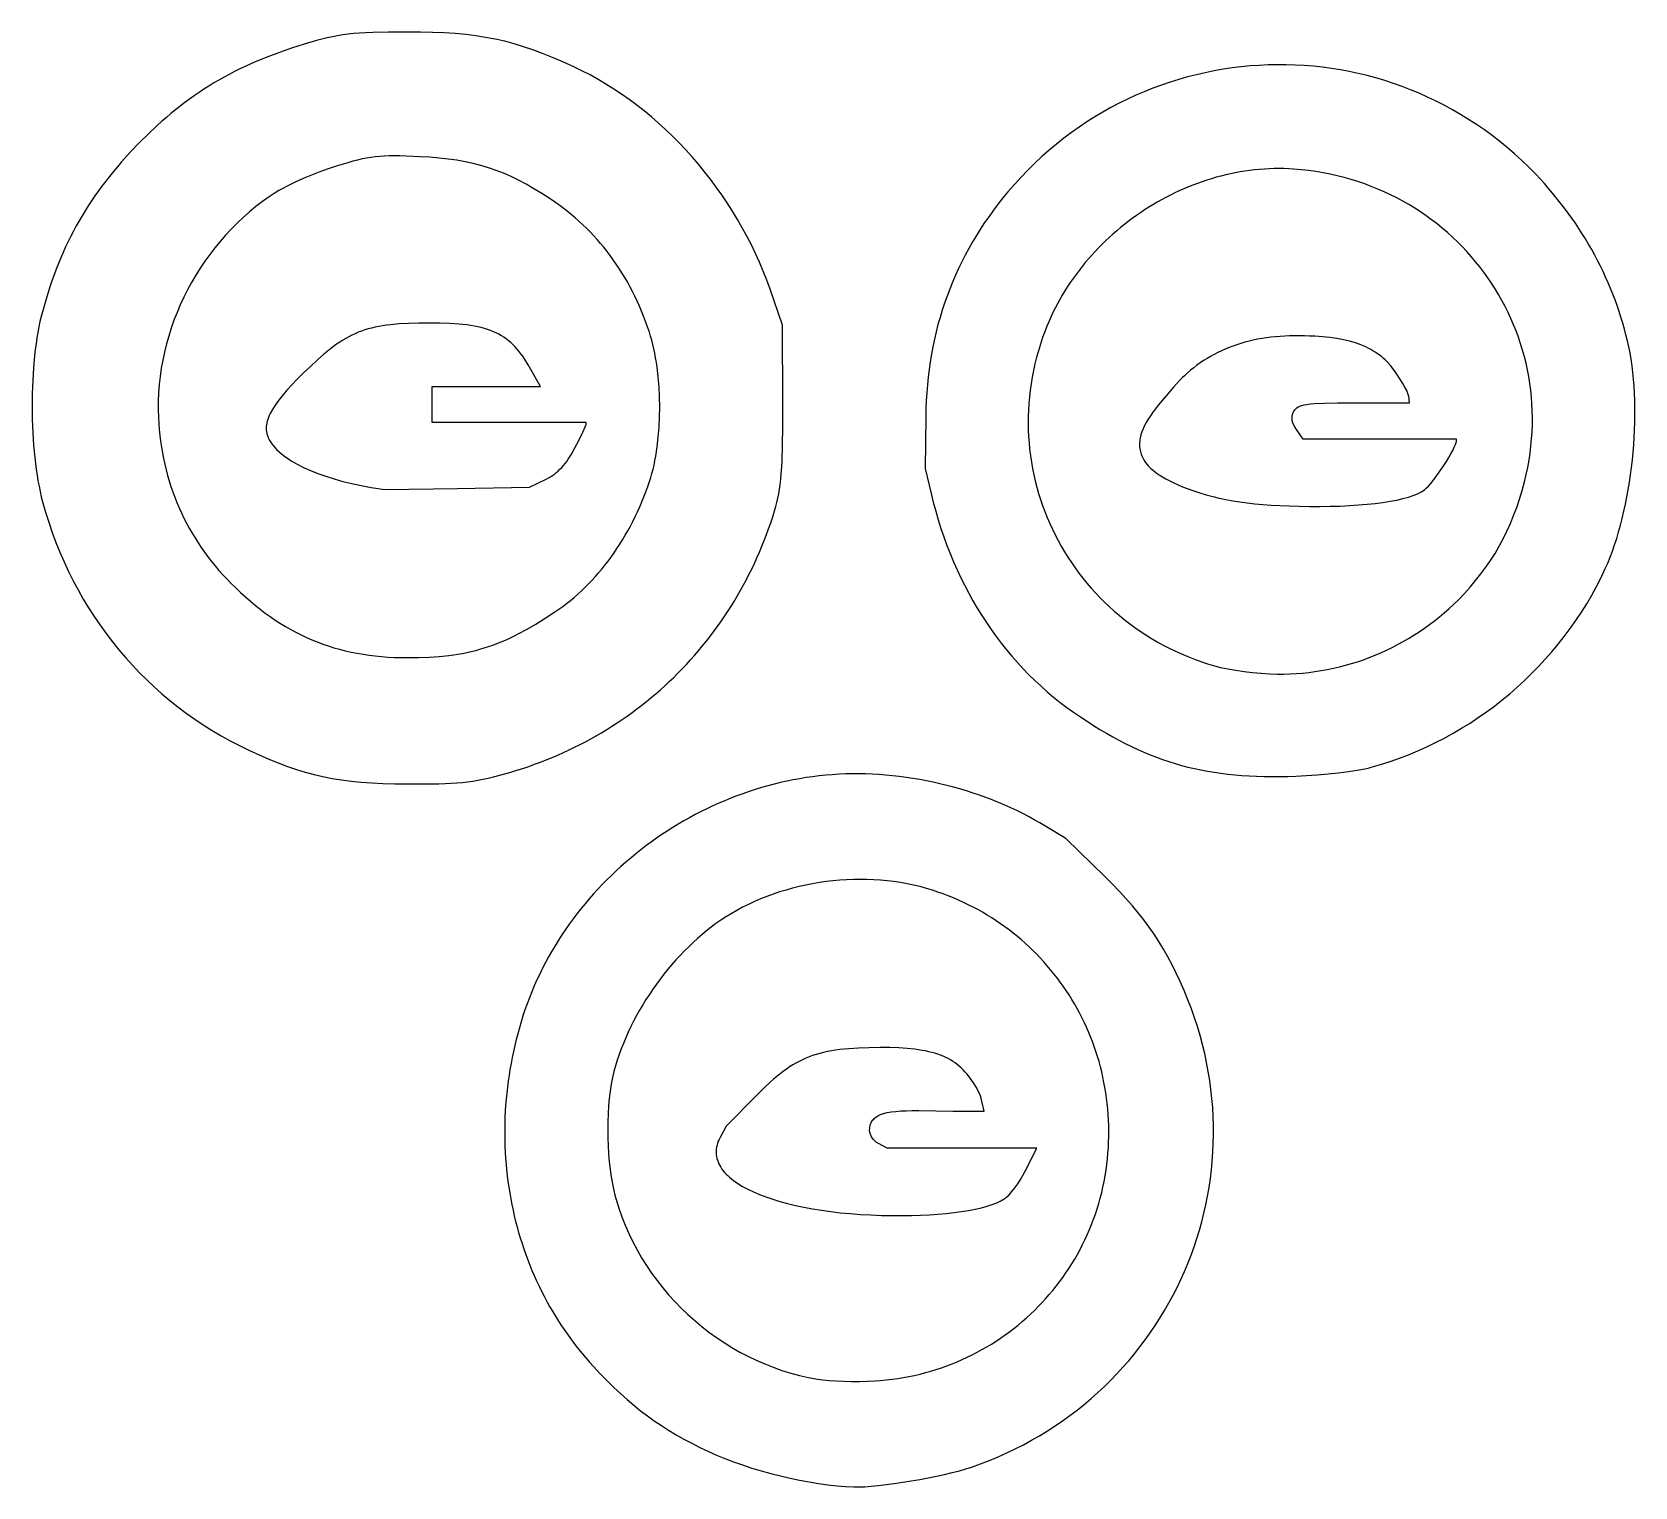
# Model space of a CAD drawing. Extents: x 0.6 to 47.7, y 5.3 to 47.
# Drawn here: x 42.44 to 47.68, y 5.32 to 10.07 of the extents above; entities that cross this region are included whole.
import ezdxf

# ---------------------------------------------------------------- set-up
doc = ezdxf.new("R2010")
doc.units = 0
doc.layers.add('LAYER_1', color=18, linetype='CONTINUOUS')

msp = doc.modelspace()

# ---------------------------------------------------------------- linework, layer by layer
at = {"layer": 'LAYER_1'}
for points in [[(43.6704, 7.616), (43.7257, 7.6159), (43.7728, 7.6166), (43.7939, 7.6173), (43.8136, 7.6183), (43.8323, 7.6196), (43.8501, 7.6213), (43.8672, 7.6232), (43.8839, 7.6256), (43.9004, 7.6284), (43.9169, 7.6316), (43.9338, 7.6352), (43.9511, 7.6394), (43.9881, 7.6491), (44.008, 7.6548), (44.0277, 7.6607), (44.0473, 7.667), (44.0667, 7.6735), (44.086, 7.6803), (44.1051, 7.6874), (44.1241, 7.6948), (44.1429, 7.7025), (44.1615, 7.7104), (44.18, 7.7186), (44.1983, 7.7271), (44.2164, 7.7358), (44.2344, 7.7448), (44.2521, 7.7541), (44.2698, 7.7637), (44.2872, 7.7735), (44.3044, 7.7835), (44.3215, 7.7939), (44.3384, 7.8044), (44.3551, 7.8153), (44.3716, 7.8263), (44.3879, 7.8377), (44.404, 7.8492), (44.4199, 7.861), (44.4356, 7.8731), (44.4511, 7.8854), (44.4664, 7.8979), (44.4815, 7.9107), (44.4964, 7.9237), (44.5111, 7.9369), (44.5256, 7.9504), (44.5399, 7.9641), (44.5539, 7.978), (44.5677, 7.9921), (44.5813, 8.0064), (44.5947, 8.021), (44.6079, 8.0358), (44.6208, 8.0508), (44.6335, 8.066), (44.646, 8.0814), (44.6582, 8.097), (44.6702, 8.1128), (44.6819, 8.1289), (44.6934, 8.1451), (44.7047, 8.1615), (44.7157, 8.1781), (44.7265, 8.195), (44.737, 8.212), (44.7473, 8.2292), (44.7573, 8.2465), (44.7671, 8.2641), (44.7766, 8.2818), (44.7858, 8.2998), (44.7948, 8.3179), (44.8035, 8.3362), (44.8119, 8.3546), (44.8201, 8.3733), (44.828, 8.3921), (44.8356, 8.411), (44.843, 8.4302), (44.85, 8.4494), (44.8568, 8.4689), (44.8633, 8.4885), (44.8695, 8.5083), (44.8735, 8.5217), (44.877, 8.5353), (44.8802, 8.5491), (44.883, 8.5634), (44.8855, 8.5784), (44.8877, 8.5944), (44.8896, 8.6116), (44.8912, 8.6302), (44.8926, 8.6504), (44.8937, 8.6724), (44.8952, 8.7228), (44.896, 8.7833), (44.8961, 8.8555), (44.8956, 9.1141), (44.8545, 9.2323), (44.8439, 9.2617), (44.8324, 9.2909), (44.8202, 9.3199), (44.8073, 9.3486), (44.7936, 9.3769), (44.7792, 9.405), (44.7641, 9.4327), (44.7484, 9.46), (44.732, 9.487), (44.715, 9.5136), (44.6973, 9.5398), (44.679, 9.5655), (44.6602, 9.5908), (44.6408, 9.6155), (44.6208, 9.6398), (44.6003, 9.6636), (44.5793, 9.6869), (44.5578, 9.7096), (44.5357, 9.7317), (44.5133, 9.7532), (44.4903, 9.7741), (44.467, 9.7944), (44.4432, 9.814), (44.4191, 9.833), (44.3945, 9.8512), (44.3696, 9.8688), (44.3444, 9.8856), (44.3188, 9.9017), (44.2929, 9.917), (44.2667, 9.9315), (44.2403, 9.9452), (44.2135, 9.9581), (44.1784, 9.974), (44.1446, 9.9885), (44.1121, 10.0017), (44.0804, 10.0134), (44.0494, 10.0239), (44.0187, 10.0332), (43.9881, 10.0414), (43.9573, 10.0484), (43.926, 10.0543), (43.8939, 10.0593), (43.8609, 10.0634), (43.8265, 10.0665), (43.7905, 10.0689), (43.7527, 10.0705), (43.7127, 10.0714), (43.6703, 10.0717), (43.6085, 10.0713), (43.5573, 10.0702), (43.5349, 10.0693), (43.5142, 10.0681), (43.4949, 10.0666), (43.4767, 10.0647), (43.4592, 10.0624), (43.4423, 10.0597), (43.4255, 10.0565), (43.4086, 10.0528), (43.3913, 10.0485), (43.3731, 10.0437), (43.3334, 10.0321), (43.2923, 10.0191), (43.2526, 10.0054), (43.2142, 9.991), (43.1954, 9.9834), (43.177, 9.9757), (43.1588, 9.9677), (43.1409, 9.9595), (43.1233, 9.9511), (43.1059, 9.9424), (43.0887, 9.9335), (43.0718, 9.9243), (43.0551, 9.9149), (43.0386, 9.9053), (43.0223, 9.8953), (43.0062, 9.8851), (42.9903, 9.8747), (42.9746, 9.8639), (42.959, 9.8528), (42.9436, 9.8415), (42.9283, 9.8299), (42.9132, 9.8179), (42.8982, 9.8056), (42.8833, 9.793), (42.8685, 9.7801), (42.8538, 9.7669), (42.8246, 9.7394), (42.7956, 9.7105), (42.7656, 9.6789), (42.7372, 9.6474), (42.7236, 9.6316), (42.7104, 9.6159), (42.6976, 9.6002), (42.6852, 9.5844), (42.6731, 9.5686), (42.6614, 9.5527), (42.6501, 9.5367), (42.6391, 9.5207), (42.6284, 9.5045), (42.6181, 9.4882), (42.6081, 9.4718), (42.5983, 9.4553), (42.5889, 9.4385), (42.5798, 9.4216), (42.571, 9.4046), (42.5625, 9.3873), (42.5542, 9.3697), (42.5462, 9.352), (42.5385, 9.334), (42.5309, 9.3157), (42.5237, 9.2972), (42.5166, 9.2783), (42.5098, 9.2592), (42.5032, 9.2397), (42.4906, 9.1998), (42.4787, 9.1584), (42.4746, 9.1424), (42.4707, 9.1259), (42.4672, 9.1086), (42.4638, 9.0909), (42.4608, 9.0726), (42.458, 9.0538), (42.4555, 9.0346), (42.4532, 9.0149), (42.4495, 8.9747), (42.4469, 8.9333), (42.4453, 8.8913), (42.4448, 8.8489), (42.4454, 8.8064), (42.447, 8.7643), (42.4497, 8.7229), (42.4535, 8.6824), (42.4557, 8.6627), (42.4583, 8.6434), (42.4611, 8.6245), (42.4642, 8.606), (42.4675, 8.5881), (42.4711, 8.5707), (42.475, 8.554), (42.4792, 8.5378), (42.4888, 8.504), (42.4993, 8.4705), (42.5106, 8.4375), (42.5228, 8.405), (42.5357, 8.3729), (42.5494, 8.3413), (42.5639, 8.3102), (42.5792, 8.2796), (42.5953, 8.2495), (42.6121, 8.2199), (42.6296, 8.1909), (42.6479, 8.1624), (42.6669, 8.1345), (42.6867, 8.1071), (42.7071, 8.0804), (42.7282, 8.0542), (42.75, 8.0287), (42.7725, 8.0037), (42.7957, 7.9794), (42.8195, 7.9557), (42.844, 7.9327), (42.8691, 7.9104), (42.8949, 7.8887), (42.9212, 7.8677), (42.9482, 7.8475), (42.9758, 7.8279), (43.0039, 7.8091), (43.0327, 7.791), (43.062, 7.7736), (43.0918, 7.757), (43.1223, 7.7412), (43.1532, 7.7262), (43.1864, 7.711), (43.2181, 7.6971), (43.2488, 7.6846), (43.2786, 7.6734), (43.3078, 7.6634), (43.3367, 7.6545), (43.3656, 7.6467), (43.3947, 7.64), (43.4244, 7.6342), (43.4549, 7.6293), (43.4865, 7.6253), (43.5194, 7.6221), (43.554, 7.6196), (43.5905, 7.6178), (43.6293, 7.6167)], [(46.5716, 7.6418), (46.606, 7.6434), (46.6413, 7.6459), (46.6766, 7.649), (46.7108, 7.6527), (46.743, 7.6568), (46.7721, 7.6612), (46.7972, 7.6658), (46.8079, 7.6681), (46.8172, 7.6704), (46.8482, 7.6794), (46.879, 7.6892), (46.9095, 7.6999), (46.9397, 7.7114), (46.9695, 7.7238), (46.9989, 7.737), (47.028, 7.751), (47.0567, 7.7658), (47.085, 7.7814), (47.1129, 7.7977), (47.1403, 7.8148), (47.1672, 7.8326), (47.1937, 7.8512), (47.2197, 7.8704), (47.2451, 7.8903), (47.2701, 7.9109), (47.2944, 7.9321), (47.3182, 7.954), (47.3415, 7.9765), (47.3641, 7.9996), (47.3861, 8.0234), (47.4074, 8.0477), (47.4281, 8.0725), (47.4482, 8.0979), (47.4675, 8.1239), (47.4861, 8.1504), (47.504, 8.1773), (47.5212, 8.2048), (47.5376, 8.2328), (47.5532, 8.2612), (47.568, 8.29), (47.582, 8.3193), (47.5901, 8.3376), (47.5979, 8.3566), (47.6053, 8.3763), (47.6124, 8.3966), (47.6192, 8.4175), (47.6256, 8.439), (47.6317, 8.461), (47.6375, 8.4835), (47.6429, 8.5064), (47.6479, 8.5296), (47.6526, 8.5532), (47.6569, 8.5771), (47.6608, 8.6012), (47.6644, 8.6255), (47.6676, 8.6499), (47.6704, 8.6744), (47.6728, 8.699), (47.6748, 8.7236), (47.6764, 8.7482), (47.6776, 8.7727), (47.6784, 8.797), (47.6788, 8.8212), (47.6788, 8.8452), (47.6783, 8.8689), (47.6774, 8.8923), (47.6761, 8.9153), (47.6743, 8.9379), (47.6721, 8.9601), (47.6695, 8.9818), (47.6664, 9.003), (47.6628, 9.0235), (47.6588, 9.0435), (47.6543, 9.063), (47.6496, 9.0824), (47.6445, 9.1018), (47.639, 9.121), (47.6332, 9.1401), (47.6271, 9.1592), (47.6206, 9.1781), (47.6138, 9.197), (47.6066, 9.2157), (47.5991, 9.2343), (47.5913, 9.2528), (47.5832, 9.2711), (47.5747, 9.2894), (47.566, 9.3075), (47.5569, 9.3255), (47.5474, 9.3433), (47.5377, 9.361), (47.5276, 9.3785), (47.5173, 9.3959), (47.5066, 9.4132), (47.4956, 9.4303), (47.4843, 9.4472), (47.4727, 9.464), (47.4607, 9.4806), (47.4485, 9.497), (47.436, 9.5133), (47.4232, 9.5294), (47.4101, 9.5453), (47.3967, 9.561), (47.383, 9.5766), (47.369, 9.5919), (47.3547, 9.6071), (47.3321, 9.6301), (47.309, 9.6523), (47.2854, 9.6738), (47.2615, 9.6945), (47.2371, 9.7144), (47.2123, 9.7336), (47.1872, 9.752), (47.1617, 9.7696), (47.1358, 9.7865), (47.1096, 9.8026), (47.0831, 9.8179), (47.0563, 9.8325), (47.0292, 9.8463), (47.0019, 9.8594), (46.9743, 9.8717), (46.9464, 9.8832), (46.9183, 9.8939), (46.8901, 9.9039), (46.8616, 9.9132), (46.8329, 9.9217), (46.8041, 9.9294), (46.7752, 9.9363), (46.7461, 9.9425), (46.7169, 9.948), (46.6876, 9.9527), (46.6582, 9.9566), (46.6287, 9.9598), (46.5992, 9.9622), (46.5697, 9.9638), (46.5401, 9.9647), (46.5105, 9.9649), (46.481, 9.9643), (46.4514, 9.9629), (46.4219, 9.9608), (46.3925, 9.9579), (46.3631, 9.9543), (46.3338, 9.95), (46.3046, 9.9448), (46.2755, 9.939), (46.2466, 9.9323), (46.2178, 9.925), (46.1891, 9.9169), (46.1607, 9.908), (46.1324, 9.8984), (46.1044, 9.888), (46.0765, 9.8769), (46.0489, 9.865), (46.0216, 9.8524), (45.9945, 9.8391), (45.9677, 9.825), (45.9413, 9.8102), (45.9151, 9.7946), (45.8893, 9.7783), (45.8638, 9.7612), (45.8387, 9.7434), (45.8139, 9.7248), (45.7896, 9.7055), (45.7656, 9.6855), (45.7421, 9.6647), (45.719, 9.6432), (45.6964, 9.621), (45.6743, 9.598), (45.6526, 9.5743), (45.6315, 9.5498), (45.6152, 9.5301), (45.5995, 9.5102), (45.5843, 9.4901), (45.5696, 9.4698), (45.5554, 9.4493), (45.5417, 9.4285), (45.5285, 9.4076), (45.5158, 9.3864), (45.5036, 9.365), (45.4919, 9.3435), (45.4808, 9.3217), (45.4701, 9.2997), (45.46, 9.2775), (45.4503, 9.255), (45.4412, 9.2324), (45.4325, 9.2096), (45.4244, 9.1865), (45.4168, 9.1633), (45.4097, 9.1398), (45.403, 9.1162), (45.3969, 9.0923), (45.3913, 9.0682), (45.3862, 9.0439), (45.3817, 9.0194), (45.3776, 8.9947), (45.374, 8.9698), (45.371, 8.9447), (45.3684, 8.9194), (45.3663, 8.8938), (45.3648, 8.8681), (45.3638, 8.8422), (45.3633, 8.816), (45.3615, 8.6461), (45.3807, 8.5649), (45.3878, 8.5358), (45.3956, 8.507), (45.4039, 8.4785), (45.4128, 8.4504), (45.4222, 8.4227), (45.4322, 8.3953), (45.4428, 8.3683), (45.4538, 8.3417), (45.4654, 8.3154), (45.4776, 8.2896), (45.4902, 8.2641), (45.5034, 8.239), (45.5171, 8.2144), (45.5313, 8.1902), (45.546, 8.1664), (45.5612, 8.143), (45.5769, 8.1201), (45.5931, 8.0976), (45.6097, 8.0756), (45.6269, 8.0541), (45.6445, 8.033), (45.6626, 8.0124), (45.6811, 7.9923), (45.7001, 7.9728), (45.7196, 7.9537), (45.7395, 7.9351), (45.7598, 7.917), (45.7806, 7.8995), (45.8019, 7.8825), (45.8235, 7.866), (45.8456, 7.8501), (45.8681, 7.8348), (45.8896, 7.8207), (45.9109, 7.8072), (45.9319, 7.7943), (45.9528, 7.782), (45.9734, 7.7703), (45.994, 7.7591), (46.0144, 7.7485), (46.0348, 7.7384), (46.0551, 7.7289), (46.0754, 7.7199), (46.0957, 7.7115), (46.116, 7.7035), (46.1364, 7.6961), (46.1569, 7.6891), (46.1775, 7.6827), (46.1982, 7.6768), (46.2191, 7.6713), (46.2402, 7.6663), (46.2615, 7.6618), (46.2831, 7.6577), (46.3049, 7.6541), (46.3271, 7.6509), (46.3495, 7.6481), (46.3724, 7.6458), (46.3956, 7.6439), (46.4193, 7.6424), (46.4434, 7.6414), (46.468, 7.6407), (46.4931, 7.6404), (46.5187, 7.6405), (46.5449, 7.6409)], [(43.6703, 8.0286), (43.7066, 8.029), (43.741, 8.0302), (43.7738, 8.0324), (43.8053, 8.0357), (43.8205, 8.0377), (43.8355, 8.04), (43.8503, 8.0426), (43.8648, 8.0454), (43.8792, 8.0486), (43.8934, 8.0521), (43.9074, 8.0559), (43.9214, 8.0601), (43.9353, 8.0645), (43.9491, 8.0694), (43.9629, 8.0745), (43.9767, 8.0801), (43.9905, 8.086), (44.0044, 8.0923), (44.0184, 8.0989), (44.0324, 8.106), (44.061, 8.1213), (44.0903, 8.1384), (44.1206, 8.1571), (44.1521, 8.1777), (44.1649, 8.1865), (44.1776, 8.1957), (44.1901, 8.2052), (44.2025, 8.2151), (44.2146, 8.2252), (44.2266, 8.2357), (44.2384, 8.2465), (44.25, 8.2577), (44.2614, 8.2691), (44.2726, 8.2808), (44.2836, 8.2928), (44.2944, 8.3052), (44.3049, 8.3178), (44.3153, 8.3306), (44.3255, 8.3438), (44.3354, 8.3572), (44.3451, 8.3709), (44.3546, 8.3849), (44.3639, 8.3991), (44.3729, 8.4135), (44.3817, 8.4282), (44.3902, 8.4431), (44.3985, 8.4583), (44.4065, 8.4737), (44.4143, 8.4893), (44.4218, 8.5051), (44.4291, 8.5212), (44.436, 8.5374), (44.4428, 8.5538), (44.4492, 8.5705), (44.4554, 8.5873), (44.4613, 8.6043), (44.4653, 8.617), (44.4691, 8.6301), (44.4726, 8.6437), (44.4758, 8.6577), (44.4788, 8.6721), (44.4815, 8.6868), (44.484, 8.7019), (44.4862, 8.7172), (44.4898, 8.7487), (44.4924, 8.7809), (44.4939, 8.8137), (44.4944, 8.8467), (44.4938, 8.8798), (44.4922, 8.9127), (44.4895, 8.9452), (44.4858, 8.9769), (44.4836, 8.9924), (44.481, 9.0077), (44.4783, 9.0227), (44.4752, 9.0373), (44.4719, 9.0516), (44.4684, 9.0654), (44.4646, 9.0789), (44.4605, 9.0919), (44.4546, 9.1093), (44.4484, 9.1266), (44.4419, 9.1435), (44.4351, 9.1603), (44.4281, 9.1768), (44.4208, 9.193), (44.4132, 9.209), (44.4053, 9.2248), (44.3972, 9.2403), (44.3888, 9.2555), (44.3801, 9.2705), (44.3711, 9.2853), (44.3619, 9.2998), (44.3524, 9.3141), (44.3427, 9.3281), (44.3327, 9.3418), (44.3224, 9.3553), (44.3118, 9.3686), (44.301, 9.3816), (44.2899, 9.3943), (44.2785, 9.4068), (44.2669, 9.419), (44.255, 9.4309), (44.2429, 9.4426), (44.2305, 9.4541), (44.2178, 9.4652), (44.2049, 9.4761), (44.1917, 9.4868), (44.1783, 9.4972), (44.1645, 9.5073), (44.1506, 9.5171), (44.1364, 9.5267), (44.1095, 9.544), (44.0835, 9.5599), (44.0581, 9.5744), (44.0333, 9.5876), (44.0088, 9.5995), (43.9844, 9.6103), (43.9601, 9.6199), (43.9355, 9.6284), (43.9106, 9.6359), (43.8851, 9.6425), (43.859, 9.6481), (43.8319, 9.6529), (43.8038, 9.6569), (43.7745, 9.6601), (43.7438, 9.6626), (43.7115, 9.6646), (43.6659, 9.6665), (43.646, 9.667), (43.6277, 9.6672), (43.6108, 9.6671), (43.5949, 9.6666), (43.5799, 9.6656), (43.5654, 9.6643), (43.5512, 9.6624), (43.5371, 9.66), (43.5227, 9.6572), (43.5078, 9.6537), (43.4922, 9.6497), (43.4755, 9.645), (43.4382, 9.6337), (43.4121, 9.6251), (43.3849, 9.6152), (43.3573, 9.6043), (43.3302, 9.593), (43.3043, 9.5814), (43.2805, 9.5699), (43.2596, 9.559), (43.2505, 9.5538), (43.2424, 9.5488), (43.2196, 9.5338), (43.1974, 9.518), (43.1758, 9.5014), (43.1547, 9.4841), (43.1343, 9.4662), (43.1144, 9.4475), (43.0952, 9.4282), (43.0766, 9.4083), (43.0587, 9.3878), (43.0414, 9.3667), (43.0248, 9.3451), (43.0089, 9.3229), (42.9937, 9.3003), (42.9793, 9.2772), (42.9655, 9.2537), (42.9525, 9.2297), (42.9403, 9.2054), (42.9288, 9.1807), (42.9182, 9.1557), (42.9083, 9.1304), (42.8992, 9.1048), (42.891, 9.079), (42.8836, 9.0529), (42.8771, 9.0266), (42.8714, 9.0002), (42.8666, 8.9736), (42.8628, 8.9469), (42.8598, 8.9201), (42.8577, 8.8933), (42.8566, 8.8663), (42.8565, 8.8394), (42.8573, 8.8125), (42.8585, 8.793), (42.86, 8.7736), (42.862, 8.7544), (42.8644, 8.7353), (42.8673, 8.7163), (42.8705, 8.6975), (42.8741, 8.6788), (42.8782, 8.6603), (42.8827, 8.642), (42.8875, 8.6238), (42.8928, 8.6058), (42.8985, 8.5879), (42.9046, 8.5702), (42.911, 8.5527), (42.9179, 8.5354), (42.9252, 8.5182), (42.9328, 8.5013), (42.9409, 8.4845), (42.9493, 8.4679), (42.9582, 8.4516), (42.9674, 8.4354), (42.977, 8.4194), (42.987, 8.4037), (42.9974, 8.3881), (43.0082, 8.3728), (43.0193, 8.3576), (43.0308, 8.3427), (43.0428, 8.3281), (43.055, 8.3136), (43.0677, 8.2994), (43.0807, 8.2854), (43.0941, 8.2717), (43.1099, 8.2562), (43.1258, 8.2411), (43.1417, 8.2267), (43.1577, 8.2128), (43.1738, 8.1994), (43.19, 8.1866), (43.2062, 8.1743), (43.2226, 8.1625), (43.2391, 8.1513), (43.2557, 8.1405), (43.2724, 8.1303), (43.2893, 8.1206), (43.3063, 8.1114), (43.3235, 8.1028), (43.3408, 8.0946), (43.3583, 8.0869), (43.376, 8.0797), (43.3939, 8.073), (43.4121, 8.0668), (43.4304, 8.0611), (43.4489, 8.0558), (43.4677, 8.0511), (43.4867, 8.0468), (43.506, 8.0429), (43.5255, 8.0395), (43.5454, 8.0366), (43.5654, 8.0342), (43.5858, 8.0322), (43.6065, 8.0306), (43.6274, 8.0295), (43.6487, 8.0288)], [(46.5104, 7.9749), (46.5312, 7.975), (46.5519, 7.9756), (46.5726, 7.9767), (46.5931, 7.9783), (46.6136, 7.9804), (46.634, 7.983), (46.6542, 7.9862), (46.6743, 7.9898), (46.6944, 7.9939), (46.7142, 7.9985), (46.734, 8.0036), (46.7536, 8.0092), (46.773, 8.0153), (46.7923, 8.0218), (46.8114, 8.0289), (46.8303, 8.0363), (46.849, 8.0443), (46.8675, 8.0527), (46.8859, 8.0616), (46.904, 8.071), (46.9219, 8.0808), (46.9396, 8.0911), (46.957, 8.1018), (46.9742, 8.1129), (46.9912, 8.1246), (47.0079, 8.1366), (47.0243, 8.1491), (47.0405, 8.162), (47.0563, 8.1753), (47.0719, 8.1891), (47.0872, 8.2033), (47.1022, 8.2179), (47.1219, 8.2383), (47.1408, 8.2591), (47.1587, 8.2802), (47.1758, 8.3018), (47.192, 8.3238), (47.2074, 8.3462), (47.2219, 8.3692), (47.2357, 8.3927), (47.2486, 8.4168), (47.2608, 8.4414), (47.2721, 8.4667), (47.2828, 8.4926), (47.2927, 8.5192), (47.3019, 8.5465), (47.3103, 8.5745), (47.3181, 8.6032), (47.3238, 8.6266), (47.3287, 8.65), (47.3329, 8.6733), (47.3365, 8.6966), (47.3393, 8.7198), (47.3415, 8.7429), (47.343, 8.766), (47.3439, 8.7889), (47.3441, 8.8118), (47.3436, 8.8346), (47.3426, 8.8572), (47.3409, 8.8797), (47.3385, 8.9021), (47.3356, 8.9243), (47.332, 8.9463), (47.3278, 8.9682), (47.3231, 8.9899), (47.3177, 9.0114), (47.3118, 9.0328), (47.3053, 9.0539), (47.2983, 9.0747), (47.2906, 9.0954), (47.2825, 9.1158), (47.2738, 9.136), (47.2645, 9.1559), (47.2547, 9.1755), (47.2444, 9.1949), (47.2336, 9.214), (47.2223, 9.2327), (47.2105, 9.2512), (47.1982, 9.2693), (47.1854, 9.2871), (47.1721, 9.3046), (47.1584, 9.3217), (47.1442, 9.3385), (47.1295, 9.3549), (47.1144, 9.3709), (47.0989, 9.3865), (47.0829, 9.4018), (47.0665, 9.4166), (47.0497, 9.431), (47.0325, 9.445), (47.0148, 9.4585), (46.9968, 9.4716), (46.9784, 9.4842), (46.9596, 9.4964), (46.9404, 9.5081), (46.9209, 9.5193), (46.901, 9.53), (46.8807, 9.5402), (46.8601, 9.5498), (46.8392, 9.559), (46.8179, 9.5676), (46.7963, 9.5756), (46.7744, 9.5832), (46.7522, 9.5901), (46.7297, 9.5964), (46.7069, 9.6022), (46.6838, 9.6074), (46.6604, 9.612), (46.6368, 9.6159), (46.6128, 9.6192), (46.5887, 9.6219), (46.5643, 9.624), (46.5483, 9.6249), (46.5324, 9.6255), (46.5165, 9.6257), (46.5006, 9.6255), (46.4846, 9.625), (46.4687, 9.6242), (46.4529, 9.623), (46.437, 9.6214), (46.4212, 9.6195), (46.4054, 9.6173), (46.3896, 9.6148), (46.3739, 9.6119), (46.3582, 9.6087), (46.3426, 9.6052), (46.3271, 9.6013), (46.3116, 9.5972), (46.2962, 9.5927), (46.2809, 9.5879), (46.2657, 9.5828), (46.2505, 9.5774), (46.2355, 9.5718), (46.2205, 9.5658), (46.2056, 9.5595), (46.1909, 9.553), (46.1763, 9.5461), (46.1618, 9.539), (46.1474, 9.5316), (46.1331, 9.524), (46.119, 9.516), (46.105, 9.5078), (46.0912, 9.4994), (46.0775, 9.4907), (46.064, 9.4817), (46.0507, 9.4725), (46.0375, 9.463), (46.0245, 9.4533), (46.0116, 9.4433), (45.999, 9.4331), (45.9865, 9.4227), (45.9743, 9.412), (45.9622, 9.4011), (45.9504, 9.39), (45.9387, 9.3786), (45.9273, 9.3671), (45.9161, 9.3553), (45.9051, 9.3433), (45.8944, 9.3311), (45.8839, 9.3187), (45.8736, 9.3061), (45.8636, 9.2934), (45.8538, 9.2804), (45.8443, 9.2672), (45.8351, 9.2538), (45.8261, 9.2403), (45.8174, 9.2266), (45.809, 9.2127), (45.8009, 9.1986), (45.7931, 9.1844), (45.7855, 9.17), (45.7783, 9.1554), (45.7714, 9.1407), (45.7648, 9.1258), (45.7585, 9.1108), (45.7525, 9.0956), (45.7447, 9.0742), (45.7374, 9.0527), (45.7308, 9.0311), (45.7248, 9.0095), (45.7194, 8.9879), (45.7146, 8.9663), (45.7104, 8.9447), (45.7068, 8.9231), (45.7038, 8.9015), (45.7013, 8.8799), (45.6995, 8.8583), (45.6982, 8.8368), (45.6975, 8.8153), (45.6973, 8.7939), (45.6977, 8.7726), (45.6987, 8.7513), (45.7002, 8.7302), (45.7022, 8.7091), (45.7048, 8.6881), (45.708, 8.6673), (45.7116, 8.6465), (45.7158, 8.6259), (45.7205, 8.6055), (45.7257, 8.5852), (45.7315, 8.565), (45.7377, 8.545), (45.7445, 8.5252), (45.7517, 8.5056), (45.7595, 8.4862), (45.7677, 8.467), (45.7764, 8.448), (45.7856, 8.4292), (45.7953, 8.4107), (45.8054, 8.3924), (45.816, 8.3743), (45.8271, 8.3565), (45.8386, 8.339), (45.8506, 8.3218), (45.8631, 8.3048), (45.8759, 8.2882), (45.8892, 8.2718), (45.903, 8.2558), (45.9172, 8.2401), (45.9318, 8.2248), (45.9468, 8.2097), (45.9622, 8.1951), (45.978, 8.1808), (45.9943, 8.1668), (46.0109, 8.1533), (46.028, 8.1401), (46.0454, 8.1273), (46.0633, 8.115), (46.0815, 8.103), (46.1001, 8.0915), (46.119, 8.0804), (46.1383, 8.0698), (46.158, 8.0596), (46.1781, 8.0499), (46.1985, 8.0406), (46.2193, 8.0319), (46.2404, 8.0236), (46.2618, 8.0158), (46.2836, 8.0085), (46.3057, 8.0018), (46.3259, 7.9966), (46.3493, 7.9917), (46.3751, 7.9872), (46.4024, 7.9832), (46.4304, 7.9799), (46.4584, 7.9774), (46.4853, 7.9757)], [(43.8329, 8.5813), (44.0693, 8.5852), (44.1238, 8.6118), (44.1308, 8.6154), (44.1375, 8.6194), (44.1441, 8.6236), (44.1505, 8.6281), (44.1567, 8.6329), (44.1627, 8.6381), (44.1686, 8.6436), (44.1743, 8.6495), (44.1799, 8.6558), (44.1853, 8.6625), (44.1907, 8.6696), (44.1959, 8.6771), (44.2061, 8.6933), (44.2161, 8.7114), (44.2308, 8.7402), (44.2428, 8.7647), (44.251, 8.7823), (44.2532, 8.7877), (44.2539, 8.7904), (44.2539, 8.7964), (43.7516, 8.7964), (43.7516, 8.9146), (44.1053, 8.9146), (44.0646, 8.9848), (44.0529, 9.0039), (44.0469, 9.0128), (44.0408, 9.0212), (44.0346, 9.0293), (44.0282, 9.037), (44.0217, 9.0442), (44.0149, 9.0511), (44.008, 9.0576), (44.0008, 9.0637), (43.9933, 9.0695), (43.9856, 9.0749), (43.9776, 9.0799), (43.9693, 9.0846), (43.9607, 9.089), (43.9517, 9.0931), (43.9423, 9.0968), (43.9325, 9.1003), (43.9224, 9.1034), (43.9118, 9.1063), (43.9007, 9.1089), (43.8892, 9.1112), (43.8772, 9.1133), (43.8647, 9.1151), (43.838, 9.118), (43.8091, 9.1199), (43.7777, 9.1211), (43.7437, 9.1214), (43.7076, 9.1212), (43.6745, 9.1202), (43.6439, 9.1185), (43.6157, 9.116), (43.6024, 9.1143), (43.5895, 9.1125), (43.5771, 9.1103), (43.5651, 9.1079), (43.5535, 9.1051), (43.5422, 9.1021), (43.5312, 9.0987), (43.5204, 9.0951), (43.5099, 9.091), (43.4995, 9.0866), (43.4893, 9.0819), (43.4792, 9.0767), (43.4692, 9.0711), (43.4592, 9.0652), (43.4493, 9.0588), (43.4393, 9.0519), (43.4292, 9.0447), (43.419, 9.0369), (43.3981, 9.02), (43.3764, 9.001), (43.3536, 8.9799), (43.3315, 8.9587), (43.3113, 8.9386), (43.2931, 8.9197), (43.2768, 8.9017), (43.2623, 8.8848), (43.2497, 8.8687), (43.2388, 8.8536), (43.2297, 8.8392), (43.2224, 8.8256), (43.2193, 8.819), (43.2167, 8.8127), (43.2145, 8.8064), (43.2127, 8.8004), (43.2113, 8.7944), (43.2103, 8.7886), (43.2097, 8.783), (43.2095, 8.7774), (43.2097, 8.772), (43.2103, 8.7667), (43.2112, 8.7614), (43.2125, 8.7563), (43.2142, 8.7512), (43.2163, 8.7463), (43.2196, 8.7397), (43.2234, 8.7332), (43.2278, 8.7267), (43.2328, 8.7203), (43.2383, 8.714), (43.2443, 8.7077), (43.2508, 8.7015), (43.2578, 8.6954), (43.2653, 8.6894), (43.2733, 8.6834), (43.2818, 8.6776), (43.2908, 8.6718), (43.3002, 8.6662), (43.31, 8.6606), (43.331, 8.6499), (43.3536, 8.6397), (43.3779, 8.6299), (43.4036, 8.6208), (43.4308, 8.6122), (43.4593, 8.6043), (43.4891, 8.597), (43.52, 8.5905), (43.5521, 8.5847), (43.5965, 8.5774)], [(46.9425, 8.8604), (46.942, 8.871), (46.9413, 8.876), (46.9404, 8.8809), (46.9376, 8.8907), (46.9335, 8.9008), (46.9279, 8.9118), (46.9208, 8.924), (46.9014, 8.9543), (46.8913, 8.9689), (46.8806, 8.9824), (46.8692, 8.9949), (46.8632, 9.0008), (46.8571, 9.0064), (46.8507, 9.0118), (46.8442, 9.0169), (46.8375, 9.0219), (46.8305, 9.0266), (46.8233, 9.031), (46.8159, 9.0353), (46.8082, 9.0393), (46.8003, 9.0431), (46.7837, 9.0501), (46.766, 9.0563), (46.7471, 9.0618), (46.727, 9.0664), (46.7056, 9.0704), (46.6828, 9.0736), (46.6587, 9.0762), (46.6331, 9.0781), (46.6162, 9.079), (46.5996, 9.0796), (46.5832, 9.0799), (46.5671, 9.0799), (46.5512, 9.0795), (46.5356, 9.0788), (46.5202, 9.0779), (46.5051, 9.0766), (46.4901, 9.075), (46.4754, 9.073), (46.461, 9.0708), (46.4467, 9.0682), (46.4327, 9.0653), (46.419, 9.0621), (46.4054, 9.0586), (46.3921, 9.0548), (46.379, 9.0506), (46.3661, 9.0461), (46.3534, 9.0413), (46.3409, 9.0362), (46.3287, 9.0308), (46.3166, 9.025), (46.3048, 9.0189), (46.2932, 9.0125), (46.2818, 9.0057), (46.2705, 8.9987), (46.2595, 8.9913), (46.2487, 8.9836), (46.2381, 8.9755), (46.2277, 8.9671), (46.2175, 8.9584), (46.2075, 8.9494), (46.2013, 8.9434), (46.1932, 8.9348), (46.1724, 8.9118), (46.1479, 8.8836), (46.1225, 8.8532), (46.1131, 8.8414), (46.1044, 8.8299), (46.0965, 8.8186), (46.0895, 8.8076), (46.0832, 8.7968), (46.0777, 8.7863), (46.0729, 8.776), (46.069, 8.766), (46.0659, 8.7562), (46.0635, 8.7466), (46.062, 8.7372), (46.0613, 8.728), (46.0613, 8.719), (46.0622, 8.7103), (46.0639, 8.7017), (46.0663, 8.6933), (46.0696, 8.6851), (46.0737, 8.6771), (46.0786, 8.6693), (46.0843, 8.6616), (46.0909, 8.6541), (46.0982, 8.6468), (46.1064, 8.6396), (46.1154, 8.6325), (46.1252, 8.6256), (46.1359, 8.6189), (46.1474, 8.6122), (46.1597, 8.6057), (46.1728, 8.5993), (46.1868, 8.5931), (46.2016, 8.5869), (46.2172, 8.5808), (46.2379, 8.5734), (46.2585, 8.5665), (46.2792, 8.5603), (46.3, 8.5546), (46.3213, 8.5494), (46.343, 8.5447), (46.3653, 8.5406), (46.3884, 8.5369), (46.4124, 8.5337), (46.4373, 8.531), (46.4635, 8.5286), (46.4909, 8.5267), (46.5197, 8.5252), (46.5501, 8.524), (46.5821, 8.5231), (46.616, 8.5226), (46.6505, 8.5225), (46.6839, 8.5229), (46.716, 8.5238), (46.7469, 8.5252), (46.7764, 8.5271), (46.8045, 8.5294), (46.831, 8.5322), (46.856, 8.5355), (46.8794, 8.5392), (46.901, 8.5433), (46.9209, 8.5478), (46.939, 8.5527), (46.9551, 8.5581), (46.9693, 8.5638), (46.9756, 8.5668), (46.9814, 8.5699), (46.9866, 8.5731), (46.9914, 8.5764), (46.9974, 8.5816), (47.0043, 8.5887), (47.012, 8.5974), (47.0202, 8.6075), (47.0287, 8.6187), (47.0375, 8.6308), (47.0548, 8.6563), (47.0631, 8.6692), (47.0708, 8.6819), (47.0778, 8.694), (47.0839, 8.7053), (47.089, 8.7155), (47.0929, 8.7244), (47.0953, 8.7317), (47.0959, 8.7347), (47.0962, 8.7371), (47.0962, 8.7422), (46.5955, 8.7422), (46.5732, 8.774), (46.5678, 8.7823), (46.5637, 8.7901), (46.5609, 8.7976), (46.5594, 8.8048), (46.5591, 8.8083), (46.5591, 8.8118), (46.5594, 8.8153), (46.56, 8.8188), (46.5621, 8.8259), (46.5655, 8.8331), (46.568, 8.8374), (46.571, 8.8412), (46.5746, 8.8446), (46.5789, 8.8476), (46.5842, 8.8502), (46.5907, 8.8524), (46.5985, 8.8542), (46.6079, 8.8558), (46.619, 8.8571), (46.632, 8.8581), (46.6646, 8.8595), (46.7072, 8.8602), (46.7613, 8.8604)], [(45.1282, 5.3202), (45.1445, 5.3201), (45.1636, 5.3209), (45.1851, 5.3225), (45.2087, 5.3248), (45.2339, 5.3277), (45.2603, 5.3313), (45.2877, 5.3353), (45.3156, 5.3398), (45.3436, 5.3447), (45.3714, 5.35), (45.3986, 5.3555), (45.4248, 5.3612), (45.4496, 5.3671), (45.4728, 5.3731), (45.4938, 5.379), (45.5123, 5.385), (45.5418, 5.3955), (45.5708, 5.4067), (45.5993, 5.4186), (45.6274, 5.4311), (45.655, 5.4443), (45.6821, 5.4581), (45.7087, 5.4725), (45.7348, 5.4876), (45.7604, 5.5032), (45.7854, 5.5194), (45.81, 5.5362), (45.834, 5.5535), (45.8575, 5.5714), (45.8805, 5.5898), (45.903, 5.6088), (45.9248, 5.6282), (45.9462, 5.6481), (45.967, 5.6685), (45.9872, 5.6894), (46.0068, 5.7108), (46.0259, 5.7325), (46.0444, 5.7547), (46.0623, 5.7774), (46.0796, 5.8004), (46.0963, 5.8238), (46.1124, 5.8476), (46.1279, 5.8718), (46.1428, 5.8964), (46.157, 5.9212), (46.1707, 5.9464), (46.1837, 5.972), (46.196, 5.9978), (46.2077, 6.0239), (46.2188, 6.0503), (46.2292, 6.077), (46.239, 6.1039), (46.248, 6.1311), (46.2564, 6.1585), (46.2642, 6.1861), (46.2712, 6.214), (46.2775, 6.242), (46.2832, 6.2702), (46.2881, 6.2985), (46.2924, 6.3271), (46.2959, 6.3557), (46.2987, 6.3845), (46.3007, 6.4134), (46.3021, 6.4424), (46.3027, 6.4716), (46.3025, 6.5007), (46.3017, 6.53), (46.3, 6.5593), (46.2976, 6.5887), (46.2944, 6.6181), (46.2905, 6.6475), (46.2857, 6.6769), (46.2802, 6.7063), (46.2739, 6.7356), (46.2668, 6.765), (46.2589, 6.7943), (46.2502, 6.8235), (46.2407, 6.8527), (46.2304, 6.8818), (46.2192, 6.9108), (46.2067, 6.9413), (46.194, 6.9704), (46.181, 6.9984), (46.1676, 7.0254), (46.1538, 7.0514), (46.1395, 7.0766), (46.1246, 7.1012), (46.1089, 7.1252), (46.0925, 7.1488), (46.0753, 7.172), (46.057, 7.1952), (46.0378, 7.2182), (46.0174, 7.2414), (45.9958, 7.2648), (45.9729, 7.2885), (45.9486, 7.3127), (45.8203, 7.4383), (45.7352, 7.4889), (45.7171, 7.4994), (45.6986, 7.5096), (45.6797, 7.5195), (45.6604, 7.5291), (45.6408, 7.5383), (45.621, 7.5472), (45.6008, 7.5557), (45.5804, 7.5639), (45.5597, 7.5718), (45.5388, 7.5793), (45.5176, 7.5864), (45.4963, 7.5932), (45.4748, 7.5996), (45.4532, 7.6057), (45.4314, 7.6113), (45.4095, 7.6166), (45.3874, 7.6215), (45.3653, 7.6261), (45.3432, 7.6302), (45.321, 7.6339), (45.2987, 7.6373), (45.2765, 7.6402), (45.2543, 7.6427), (45.2321, 7.6448), (45.2099, 7.6465), (45.1878, 7.6478), (45.1658, 7.6487), (45.1439, 7.6491), (45.1222, 7.649), (45.1005, 7.6486), (45.0791, 7.6477), (45.0578, 7.6463), (45.0363, 7.6445), (45.015, 7.6423), (44.9937, 7.6396), (44.9725, 7.6366), (44.9514, 7.6331), (44.9304, 7.6293), (44.9094, 7.625), (44.8886, 7.6203), (44.8679, 7.6153), (44.8472, 7.6098), (44.8267, 7.604), (44.8064, 7.5978), (44.7861, 7.5912), (44.766, 7.5843), (44.746, 7.577), (44.7262, 7.5693), (44.7065, 7.5613), (44.6869, 7.5529), (44.6676, 7.5441), (44.6483, 7.5351), (44.6293, 7.5257), (44.6104, 7.5159), (44.5917, 7.5058), (44.5732, 7.4954), (44.5549, 7.4847), (44.5368, 7.4736), (44.5189, 7.4622), (44.5012, 7.4506), (44.4837, 7.4386), (44.4664, 7.4263), (44.4494, 7.4137), (44.4326, 7.4008), (44.416, 7.3876), (44.3996, 7.3742), (44.3835, 7.3604), (44.3677, 7.3464), (44.3521, 7.3321), (44.3368, 7.3175), (44.3217, 7.3027), (44.3069, 7.2876), (44.2924, 7.2723), (44.2782, 7.2567), (44.2643, 7.2408), (44.2506, 7.2247), (44.2373, 7.2084), (44.2242, 7.1919), (44.2115, 7.1751), (44.1991, 7.158), (44.187, 7.1408), (44.1752, 7.1233), (44.1638, 7.1057), (44.1527, 7.0878), (44.1419, 7.0697), (44.1315, 7.0514), (44.1214, 7.0329), (44.1118, 7.0142), (44.1024, 6.9953), (44.0935, 6.9763), (44.0849, 6.957), (44.0767, 6.9376), (44.0688, 6.918), (44.0614, 6.8983), (44.0544, 6.8784), (44.0477, 6.8583), (44.0418, 6.839), (44.0361, 6.8197), (44.0308, 6.8004), (44.0257, 6.781), (44.021, 6.7617), (44.0167, 6.7422), (44.0126, 6.7228), (44.0088, 6.7034), (44.0054, 6.6839), (44.0023, 6.6645), (43.9995, 6.645), (43.997, 6.6256), (43.9948, 6.6061), (43.9929, 6.5867), (43.9913, 6.5673), (43.9901, 6.5479), (43.9891, 6.5285), (43.9885, 6.5091), (43.9882, 6.4898), (43.9881, 6.4705), (43.9884, 6.4512), (43.989, 6.432), (43.9899, 6.4128), (43.9911, 6.3937), (43.9926, 6.3746), (43.9943, 6.3556), (43.9964, 6.3366), (43.9988, 6.3178), (44.0015, 6.2989), (44.0045, 6.2802), (44.0078, 6.2615), (44.0114, 6.2429), (44.0153, 6.2244), (44.0194, 6.206), (44.0239, 6.1876), (44.0287, 6.1694), (44.0337, 6.1513), (44.0391, 6.1332), (44.0447, 6.1153), (44.0506, 6.0975), (44.0568, 6.0798), (44.0633, 6.0622), (44.0701, 6.0447), (44.0772, 6.0274), (44.0846, 6.0102), (44.0922, 5.9931), (44.1002, 5.9762), (44.1084, 5.9594), (44.1169, 5.9428), (44.1257, 5.9263), (44.1348, 5.91), (44.1441, 5.8938), (44.1537, 5.8778), (44.1636, 5.8619), (44.1738, 5.8463), (44.1843, 5.8308), (44.195, 5.8154), (44.2061, 5.8003), (44.2174, 5.7853), (44.2289, 5.7706), (44.2408, 5.756), (44.2529, 5.7416), (44.2653, 5.7274), (44.2779, 5.7135), (44.3003, 5.6896), (44.3225, 5.6669), (44.3443, 5.6454), (44.3661, 5.6249), (44.3879, 5.6054), (44.4097, 5.5868), (44.4317, 5.5691), (44.454, 5.5522), (44.4766, 5.536), (44.4997, 5.5204), (44.5233, 5.5053), (44.5477, 5.4908), (44.5727, 5.4766), (44.5987, 5.4628), (44.6256, 5.4493), (44.6535, 5.436), (44.6797, 5.4243), (44.7071, 5.413), (44.7356, 5.4022), (44.765, 5.3919), (44.7951, 5.382), (44.8259, 5.3728), (44.857, 5.3641), (44.8883, 5.3561), (44.9198, 5.3488), (44.9511, 5.3422), (44.9822, 5.3364), (45.0129, 5.3314), (45.043, 5.3272), (45.0724, 5.3239), (45.1008, 5.3216)], [(45.1965, 5.6665), (45.2154, 5.6678), (45.2342, 5.6696), (45.2529, 5.6717), (45.2715, 5.6743), (45.2899, 5.6773), (45.3082, 5.6808), (45.3263, 5.6846), (45.3443, 5.6888), (45.3622, 5.6934), (45.3798, 5.6984), (45.3973, 5.7038), (45.4146, 5.7095), (45.4318, 5.7156), (45.4488, 5.7221), (45.4656, 5.729), (45.4821, 5.7362), (45.4985, 5.7438), (45.5147, 5.7517), (45.5307, 5.7599), (45.5465, 5.7685), (45.5621, 5.7775), (45.5774, 5.7867), (45.5925, 5.7963), (45.6074, 5.8062), (45.6221, 5.8165), (45.6365, 5.827), (45.6507, 5.8378), (45.6646, 5.849), (45.6783, 5.8604), (45.6917, 5.8721), (45.7048, 5.8842), (45.7177, 5.8965), (45.7303, 5.909), (45.7426, 5.9219), (45.7546, 5.935), (45.7664, 5.9484), (45.7778, 5.962), (45.789, 5.9759), (45.7998, 5.99), (45.8104, 6.0044), (45.8206, 6.019), (45.8305, 6.0339), (45.8401, 6.049), (45.8494, 6.0643), (45.8583, 6.0798), (45.8669, 6.0956), (45.8751, 6.1115), (45.883, 6.1277), (45.8906, 6.144), (45.8978, 6.1606), (45.9046, 6.1773), (45.911, 6.1943), (45.9171, 6.2114), (45.9228, 6.2287), (45.9282, 6.2461), (45.9331, 6.2638), (45.9377, 6.2816), (45.9418, 6.2995), (45.9456, 6.3176), (45.9489, 6.3359), (45.9518, 6.3543), (45.9543, 6.3728), (45.9564, 6.3915), (45.9581, 6.4102), (45.9593, 6.4285), (45.9602, 6.4467), (45.9606, 6.4648), (45.9607, 6.4829), (45.9604, 6.5009), (45.9597, 6.5188), (45.9587, 6.5366), (45.9573, 6.5543), (45.9556, 6.572), (45.9534, 6.5895), (45.951, 6.6069), (45.9481, 6.6242), (45.9449, 6.6414), (45.9414, 6.6585), (45.9375, 6.6755), (45.9333, 6.6923), (45.9288, 6.7091), (45.9239, 6.7256), (45.9187, 6.7421), (45.9131, 6.7584), (45.9072, 6.7745), (45.901, 6.7905), (45.8945, 6.8064), (45.8876, 6.8221), (45.8805, 6.8376), (45.873, 6.853), (45.8652, 6.8681), (45.8571, 6.8831), (45.8487, 6.898), (45.84, 6.9126), (45.831, 6.9271), (45.8217, 6.9413), (45.8122, 6.9554), (45.8023, 6.9692), (45.7921, 6.9829), (45.7817, 6.9963), (45.7709, 7.0095), (45.7599, 7.0225), (45.7487, 7.0353), (45.7371, 7.0478), (45.7253, 7.0601), (45.7132, 7.0722), (45.7008, 7.084), (45.6882, 7.0956), (45.6753, 7.1069), (45.6622, 7.118), (45.6488, 7.1288), (45.6352, 7.1394), (45.6213, 7.1497), (45.6072, 7.1597), (45.5929, 7.1694), (45.5783, 7.1789), (45.5634, 7.188), (45.5484, 7.1969), (45.5331, 7.2055), (45.5175, 7.2138), (45.5018, 7.2218), (45.4858, 7.2294), (45.4696, 7.2368), (45.4532, 7.2438), (45.4366, 7.2506), (45.4198, 7.257), (45.4028, 7.263), (45.3856, 7.2688), (45.3651, 7.275), (45.3444, 7.2806), (45.3234, 7.2856), (45.3021, 7.29), (45.2807, 7.2938), (45.2591, 7.297), (45.2373, 7.2997), (45.2153, 7.3017), (45.1933, 7.3031), (45.1711, 7.304), (45.1489, 7.3042), (45.1267, 7.3039), (45.1044, 7.303), (45.0821, 7.3016), (45.0599, 7.2996), (45.0377, 7.297), (45.0156, 7.2938), (44.9935, 7.2901), (44.9717, 7.2858), (44.9499, 7.281), (44.9283, 7.2756), (44.9069, 7.2697), (44.8858, 7.2632), (44.8649, 7.2562), (44.8442, 7.2487), (44.8238, 7.2406), (44.8038, 7.232), (44.7841, 7.2228), (44.7647, 7.2132), (44.7458, 7.203), (44.7272, 7.1923), (44.7091, 7.1811), (44.6935, 7.1707), (44.678, 7.1598), (44.6626, 7.1485), (44.6475, 7.1366), (44.6325, 7.1243), (44.6178, 7.1115), (44.6032, 7.0982), (44.5889, 7.0846), (44.5748, 7.0705), (44.5609, 7.0561), (44.5473, 7.0413), (44.534, 7.0262), (44.521, 7.0107), (44.5083, 6.9949), (44.4958, 6.9788), (44.4837, 6.9624), (44.472, 6.9458), (44.4606, 6.9289), (44.4495, 6.9118), (44.4389, 6.8945), (44.4286, 6.877), (44.4187, 6.8593), (44.4092, 6.8414), (44.4002, 6.8235), (44.3916, 6.8054), (44.3835, 6.7872), (44.3758, 6.7689), (44.3686, 6.7505), (44.3618, 6.7321), (44.3556, 6.7137), (44.3499, 6.6952), (44.3447, 6.6767), (44.34, 6.6569), (44.3359, 6.6356), (44.3324, 6.6129), (44.3296, 6.5891), (44.3273, 6.5644), (44.3258, 6.5389), (44.3248, 6.513), (44.3245, 6.4866), (44.3248, 6.4602), (44.3257, 6.4338), (44.3273, 6.4077), (44.3295, 6.3821), (44.3323, 6.3571), (44.3358, 6.3329), (44.3399, 6.3098), (44.3447, 6.288), (44.3483, 6.2735), (44.3522, 6.2591), (44.3608, 6.2306), (44.3706, 6.2025), (44.3815, 6.1747), (44.3934, 6.1474), (44.4064, 6.1206), (44.4203, 6.0942), (44.4352, 6.0684), (44.4511, 6.0431), (44.4679, 6.0184), (44.4855, 5.9942), (44.504, 5.9707), (44.5234, 5.9479), (44.5435, 5.9257), (44.5645, 5.9042), (44.5861, 5.8834), (44.6085, 5.8634), (44.6315, 5.8442), (44.6552, 5.8258), (44.6796, 5.8082), (44.7045, 5.7915), (44.73, 5.7757), (44.756, 5.7608), (44.7826, 5.7468), (44.8096, 5.7338), (44.8371, 5.7218), (44.865, 5.7108), (44.8933, 5.7008), (44.922, 5.6919), (44.951, 5.6842), (44.9804, 5.6775), (45.01, 5.672), (45.0271, 5.6697), (45.0475, 5.6678), (45.0705, 5.6664), (45.0952, 5.6654), (45.121, 5.6649), (45.1469, 5.6649), (45.1723, 5.6654)], [(45.5535, 6.5478), (45.5458, 6.5796), (45.5437, 6.5894), (45.5416, 6.5973), (45.5389, 6.6048), (45.5347, 6.6132), (45.5283, 6.6243), (45.5189, 6.6394), (45.5082, 6.6551), (45.5027, 6.6625), (45.497, 6.6696), (45.4911, 6.6763), (45.4851, 6.6827), (45.4788, 6.6888), (45.4724, 6.6945), (45.4657, 6.7), (45.4588, 6.7052), (45.4516, 6.7101), (45.4442, 6.7146), (45.4364, 6.719), (45.4284, 6.723), (45.42, 6.7268), (45.4113, 6.7303), (45.4022, 6.7335), (45.3928, 6.7365), (45.383, 6.7392), (45.3729, 6.7417), (45.3623, 6.744), (45.3512, 6.746), (45.3279, 6.7494), (45.3026, 6.752), (45.2754, 6.7538), (45.246, 6.7548), (45.2144, 6.755), (45.1775, 6.7546), (45.1434, 6.7535), (45.1118, 6.7514), (45.0969, 6.75), (45.0825, 6.7484), (45.0686, 6.7465), (45.0551, 6.7443), (45.0421, 6.7418), (45.0295, 6.739), (45.0173, 6.7359), (45.0054, 6.7325), (44.9937, 6.7287), (44.9824, 6.7246), (44.9713, 6.7201), (44.9604, 6.7152), (44.9497, 6.71), (44.9391, 6.7043), (44.9286, 6.6982), (44.9182, 6.6917), (44.9079, 6.6847), (44.8975, 6.6773), (44.8872, 6.6694), (44.8767, 6.6611), (44.8662, 6.6522), (44.8556, 6.6429), (44.8338, 6.6226), (44.8112, 6.6001), (44.711, 6.4982), (44.6916, 6.4618), (44.6883, 6.4553), (44.6856, 6.4489), (44.6833, 6.4425), (44.6814, 6.4362), (44.6801, 6.4299), (44.6791, 6.4236), (44.6787, 6.4174), (44.6786, 6.4113), (44.679, 6.4052), (44.6799, 6.3991), (44.6812, 6.3932), (44.6829, 6.3872), (44.685, 6.3814), (44.6875, 6.3755), (44.6905, 6.3698), (44.6939, 6.3641), (44.6977, 6.3585), (44.7018, 6.353), (44.7064, 6.3475), (44.7114, 6.3421), (44.7167, 6.3368), (44.7225, 6.3315), (44.7351, 6.3212), (44.7492, 6.3113), (44.7648, 6.3017), (44.7818, 6.2925), (44.8002, 6.2837), (44.8199, 6.2752), (44.841, 6.2672), (44.8633, 6.2596), (44.8869, 6.2524), (44.9117, 6.2457), (44.9377, 6.2394), (44.9648, 6.2337), (44.993, 6.2284), (45.0223, 6.2237), (45.0527, 6.2195), (45.0841, 6.2158), (45.1165, 6.2127), (45.1498, 6.2102), (45.184, 6.2083), (45.219, 6.2069), (45.255, 6.2062), (45.2861, 6.2062), (45.3165, 6.2067), (45.3462, 6.2076), (45.375, 6.2091), (45.4028, 6.2111), (45.4297, 6.2135), (45.4553, 6.2164), (45.4798, 6.2197), (45.5029, 6.2235), (45.5246, 6.2277), (45.5448, 6.2322), (45.5633, 6.2372), (45.5802, 6.2425), (45.5952, 6.2482), (45.6084, 6.2542), (45.6142, 6.2574), (45.6195, 6.2606), (45.6231, 6.2632), (45.627, 6.2664), (45.6353, 6.2746), (45.6444, 6.2849), (45.6537, 6.2969), (45.6632, 6.3102), (45.6724, 6.3245), (45.6812, 6.3392), (45.6891, 6.3541), (45.7253, 6.4262), (45.237, 6.4262), (45.2085, 6.4415), (45.2027, 6.4452), (45.1974, 6.4496), (45.1925, 6.4547), (45.1883, 6.4603), (45.1848, 6.4662), (45.1821, 6.4723), (45.1805, 6.4783), (45.1799, 6.4841), (45.1804, 6.4931), (45.1819, 6.5014), (45.183, 6.5052), (45.1845, 6.5089), (45.1862, 6.5124), (45.1882, 6.5157), (45.1905, 6.5188), (45.1931, 6.5218), (45.196, 6.5246), (45.1992, 6.5272), (45.2028, 6.5297), (45.2066, 6.532), (45.2154, 6.5361), (45.2256, 6.5397), (45.2372, 6.5426), (45.2503, 6.545), (45.265, 6.5468), (45.2813, 6.5481), (45.2993, 6.5489), (45.3189, 6.5493), (45.3404, 6.5491), (45.4518, 6.5476), (45.5016, 6.5473), (45.524, 6.5475)]]:
    msp.add_lwpolyline(points, close=True, dxfattribs=at)

doc.saveas('drawing.dxf')
